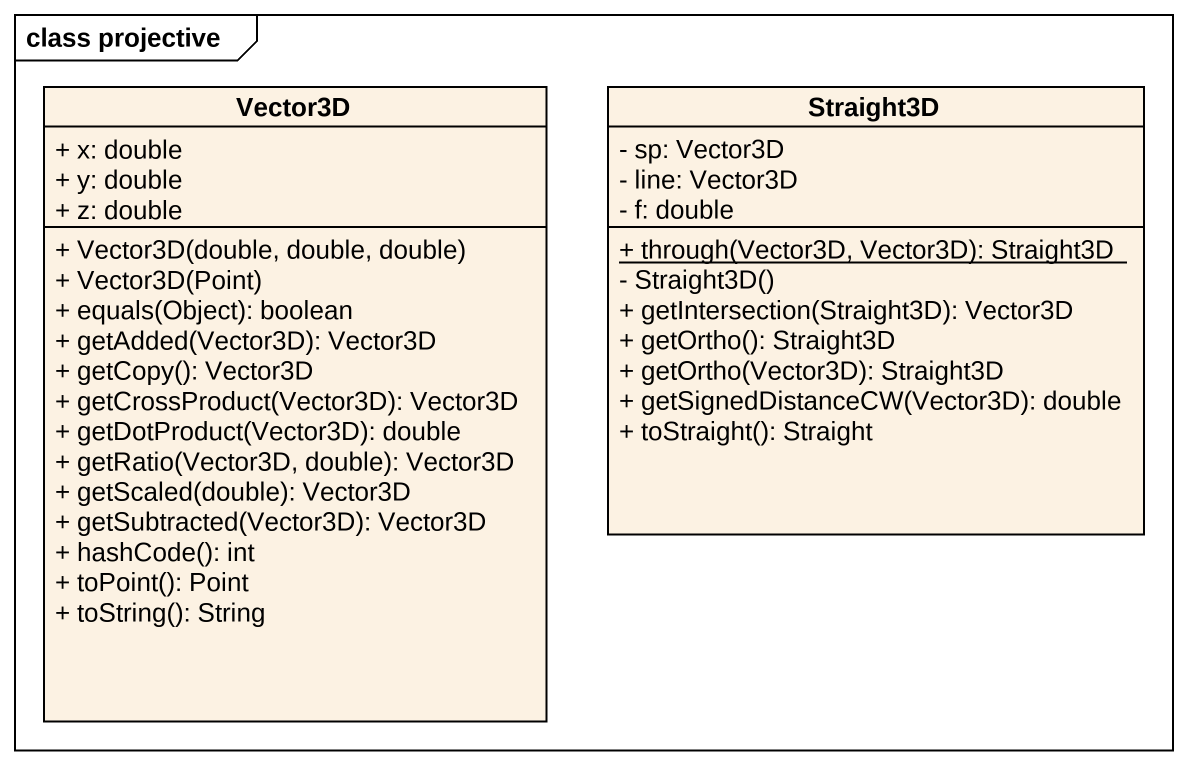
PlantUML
@startuml
mainframe class projective
hide circle
hide empty members
skinparam classAttributeIconSize 0
class Vector3D {
  + x: double
  + y: double
  + z: double
  + Vector3D(double, double, double)
  + Vector3D(Point)
  + equals(Object): boolean
  + getAdded(Vector3D): Vector3D
  + getCopy(): Vector3D
  + getCrossProduct(Vector3D): Vector3D
  + getDotProduct(Vector3D): double
  + getRatio(Vector3D, double): Vector3D
  + getScaled(double): Vector3D
  + getSubtracted(Vector3D): Vector3D
  + hashCode(): int
  + toPoint(): Point
  + toString(): String
}
class Straight3D {
  - sp: Vector3D
  - line: Vector3D
  - f: double
  {static} + through(Vector3D, Vector3D): Straight3D
  - Straight3D()
  + getIntersection(Straight3D): Vector3D
  + getOrtho(): Straight3D
  + getOrtho(Vector3D): Straight3D
  + getSignedDistanceCW(Vector3D): double
  + toStraight(): Straight
}
@enduml
